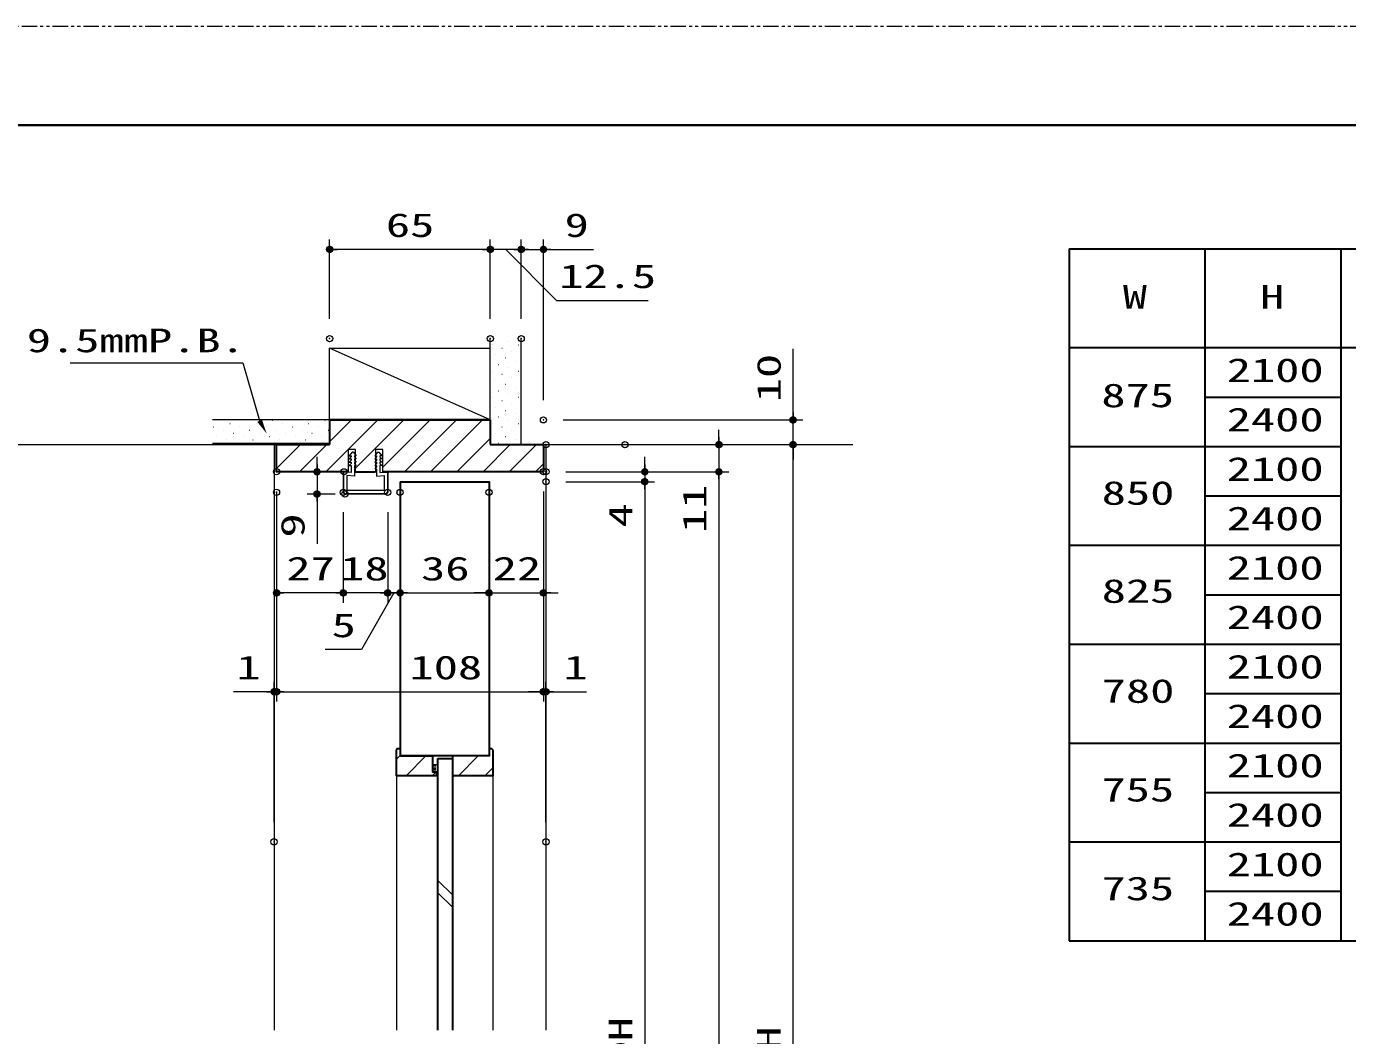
# Model space of a CAD drawing. Units: millimetres, scale not verified. Extents: x -1306 to 1306, y -607 to 607.
# Drawn here: x -780 to -245, y 186 to 594 of the extents above; entities that cross this region are included whole.
import ezdxf
from ezdxf.enums import TextEntityAlignment as Align

# ---------------------------------------------------------------- set-up
doc = ezdxf.new("R2010")
doc.units = ezdxf.units.MM
doc.header["$LTSCALE"] = 5
doc.header["$PDMODE"] = 32
doc.header["$PDSIZE"] = 2.5
doc.linetypes.add('USER1', pattern=[2.5, 1.25, -0.25, 0.25, -0.25, 0.25, -0.25])
doc.linetypes.add('USER2', pattern=[0.375, 0.25, -0.125])
for name, color, linetype, lineweight in [('0-1_線(黄)', 2, 'Continuous', 15), ('0-3_陰線', 4, 'USER1', 9), ('0-B_点線(水)', 6, 'USER2', 9), ('0-D_線(白)', 7, 'Continuous', 30), ('1-0_線(水)', 4, 'Continuous', 9), ('1-1_寸法線', 3, 'Continuous', 13), ('1-2_ハッチング', 6, 'Continuous', 9), ('1-4_DEFPOINTS', 7, 'Continuous', 5), ('1-5_0', 3, 'Continuous', 25), ('1-6_図面枠', 7, 'Continuous', 35)]:
    doc.layers.add(name, color=color, linetype=linetype, lineweight=lineweight)
doc.styles.add('ＭＳ ゴシック', font='')
doc.styles.get('ＭＳ ゴシック').set_extended_font_data('MS Gothic')

# ---------------------------------------------------------------- blocks, each defined once
blk = doc.blocks.new('_DOT')
at = {"layer": '1-5_0'}
blk.add_line((-2.5, 0), (-5, 0), dxfattribs=at)
for points in [[(0, 0), (-2.5, 0), (-2.48, 0.313)], [(0, 0), (-2.48, -0.313), (-2.5, 0)], [(0, 0), (-2.48, 0.313), (-2.421, 0.622)], [(0, 0), (-2.421, -0.622), (-2.48, -0.313)], [(0, 0), (-2.421, 0.622), (-2.324, 0.92)], [(0, 0), (-2.324, -0.92), (-2.421, -0.622)], [(0, 0), (-2.324, 0.92), (-2.191, 1.204)], [(0, 0), (-2.191, -1.204), (-2.324, -0.92)], [(0, 0), (-2.191, 1.204), (-2.023, 1.469)], [(0, 0), (-2.023, -1.469), (-2.191, -1.204)], [(0, 0), (-2.023, 1.469), (-1.822, 1.711)], [(0, 0), (-1.822, -1.711), (-2.023, -1.469)], [(0, 0), (-1.822, 1.711), (-1.594, 1.926)], [(0, 0), (-1.594, -1.926), (-1.822, -1.711)], [(0, 0), (-1.594, 1.926), (-1.34, 2.111)], [(0, 0), (-1.34, -2.111), (-1.594, -1.926)], [(0, 0), (-1.34, 2.111), (-1.064, 2.262)], [(0, 0), (-1.064, -2.262), (-1.34, -2.111)], [(0, 0), (-1.064, 2.262), (-0.773, 2.378)], [(0, 0), (-0.773, -2.378), (-1.064, -2.262)], [(0, 0), (-0.773, 2.378), (-0.468, 2.456)], [(0, 0), (-0.468, -2.456), (-0.773, -2.378)], [(0, 0), (-0.468, 2.456), (-0.157, 2.495)], [(0, 0), (-0.157, -2.495), (-0.468, -2.456)], [(0, 0), (-0.157, 2.495), (0.157, 2.495)], [(0, 0), (0.157, -2.495), (-0.157, -2.495)], [(0, 0), (0.157, 2.495), (0.468, 2.456)], [(0, 0), (0.468, 2.456), (0.773, 2.378)], [(0, 0), (0.773, 2.378), (1.064, 2.262)], [(0, 0), (1.064, 2.262), (1.34, 2.111)], [(0, 0), (1.34, 2.111), (1.594, 1.926)], [(0, 0), (1.594, 1.926), (1.822, 1.711)], [(0, 0), (1.822, 1.711), (2.023, 1.469)], [(0, 0), (2.023, 1.469), (2.191, 1.204)], [(0, 0), (2.191, 1.204), (2.324, 0.92)], [(0, 0), (2.324, 0.92), (2.421, 0.622)], [(0, 0), (2.421, 0.622), (2.48, 0.313)], [(0, 0), (2.48, 0.313), (2.5, 0)], [(0, 0), (0.468, -2.456), (0.157, -2.495)], [(0, 0), (0.773, -2.378), (0.468, -2.456)], [(0, 0), (1.064, -2.262), (0.773, -2.378)], [(0, 0), (1.34, -2.111), (1.064, -2.262)], [(0, 0), (1.594, -1.926), (1.34, -2.111)], [(0, 0), (1.822, -1.711), (1.594, -1.926)], [(0, 0), (2.023, -1.469), (1.822, -1.711)], [(0, 0), (2.191, -1.204), (2.023, -1.469)], [(0, 0), (2.324, -0.92), (2.191, -1.204)], [(0, 0), (2.421, -0.622), (2.324, -0.92)], [(0, 0), (2.48, -0.313), (2.421, -0.622)], [(0, 0), (2.5, 0), (2.48, -0.313)]]:
    blk.add_solid(points, dxfattribs=at)

msp = doc.modelspace()

# ---------------------------------------------------------------- linework, layer by layer
at = {"layer": '0-1_線(黄)'}
for p, q in [((-592.109, 434.756), (-592.109, 467.643)), ((-579.609, 424.756), (-579.609, 467.643)), ((-657.109, 434.756), (-657.109, 463.756)), ((-657.109, 463.756), (-592.109, 463.756)), ((-592.109, 434.756), (-657.109, 463.756)), ((-657.109, 434.756), (-704.545, 434.756)), ((-988.415, 424.756), (-678.609, 424.756)), ((-570.609, 424.756), (-445.433, 424.756))]:
    msp.add_line(p, q, dxfattribs=at)
at = {"layer": '0-3_陰線'}
msp.add_line((387.036, 594), (-1292.964, 594), dxfattribs=at)
at = {"layer": '0-B_点線(水)'}
for p, q in [((-615.409, 294.987), (-613.309, 294.987)), ((-615.409, 294.362), (-613.309, 294.362)), ((-615.409, 293.737), (-613.309, 293.737)), ((-615.409, 293.112), (-613.309, 293.112)), ((-615.409, 292.487), (-613.309, 292.487))]:
    msp.add_line(p, q, dxfattribs=at)
at = {"layer": '0-D_線(白)'}
for p, q in [((-357.964, 504), (-357.964, 224)), ((-357.964, 504), (297.036, 504)), ((-302.964, 504), (-302.964, 224)), ((-247.964, 504), (-247.964, 224)), ((-357.964, 464), (297.036, 464)), ((-302.964, 444), (-247.964, 444)), ((-657.109, 434.756), (-592.109, 434.756)), ((-592.109, 434.756), (-657.109, 434.756)), ((-657.109, 434.756), (-657.109, 424.756)), ((-592.109, 434.756), (-592.109, 424.756)), ((-678.609, 413.756), (-678.609, 424.756)), ((-678.609, 424.756), (-657.109, 424.756)), ((-592.109, 424.756), (-570.609, 424.756)), ((-357.964, 424), (-247.964, 424)), ((-649.609, 413.756), (-678.609, 413.756)), ((-646.609, 413.756), (-638.609, 413.756)), ((-628.609, 409.756), (-628.609, 298.759)), ((-302.964, 404), (-247.964, 404)), ((-357.964, 384), (-247.964, 384)), ((-302.964, 364), (-247.964, 364)), ((-357.964, 344), (-247.964, 344)), ((-302.964, 324), (-247.964, 324)), ((-629.609, 301.759), (-630.109, 301.259)), ((-629.609, 301.759), (-628.609, 301.759)), ((-592.609, 301.759), (-591.609, 301.759)), ((-591.109, 301.259), (-591.609, 301.759)), ((-357.964, 304), (-247.964, 304)), ((-628.609, 299.009), (-592.609, 299.009)), ((-613.309, 187.754), (-613.309, 297.759)), ((-613.309, 297.759), (-607.309, 297.759)), ((-607.309, 187.754), (-607.309, 297.759)), ((-613.909, 292.259), (-613.909, 290.759)), ((-302.964, 284), (-247.964, 284)), ((-357.964, 264), (-247.964, 264)), ((-302.964, 244), (-247.964, 244))]:
    msp.add_line(p, q, dxfattribs=at)
for points in [[(-570.609, 424.756), (-570.609, 413.756), (-635.609, 413.756)], [(-628.609, 409.756), (-592.609, 409.756), (-592.609, 298.759)], [(-613.909, 290.759), (-630.109, 290.759), (-630.109, 301.259)], [(-628.609, 301.759), (-628.609, 298.759), (-615.409, 298.759)], [(-592.609, 301.759), (-592.609, 298.759), (-607.309, 298.759)], [(-591.109, 301.259), (-591.109, 290.759), (-607.309, 290.759), (-607.309, 298.759)], [(-613.909, 292.259), (-615.409, 292.259), (-615.409, 298.759)], [(-613.909, 292.259), (-615.409, 292.259), (-615.409, 295.259)], [(-357.964, 224), (-67.964, 224), (297.036, 224)]]:
    msp.add_lwpolyline(points, dxfattribs=at)
at = {"layer": '1-0_線(水)'}
for p, q in [((-657.109, 425.256), (-704.545, 425.256)), ((-679.609, 424.756), (-679.609, 187.736)), ((-569.609, 424.756), (-569.609, 187.736)), ((-638.609, 413.756), (-646.609, 413.756)), ((-615.409, 295.259), (-613.309, 295.259)), ((-630.109, 290.759), (-630.109, 187.754)), ((-613.909, 292.259), (-613.309, 292.259)), ((-591.109, 290.759), (-591.109, 187.754)), ((-607.309, 242.406), (-613.309, 248.406)), ((-607.309, 237.406), (-613.309, 243.406))]:
    msp.add_line(p, q, dxfattribs=at)
at = {"layer": '1-1_寸法線'}
for p, q in [((-657.109, 475.643), (-657.109, 507.756)), ((-595.109, 503.756), (-654.109, 503.756)), ((-595.109, 503.756), (-598.109, 503.756)), ((-592.109, 475.643), (-592.109, 507.756)), ((-592.109, 475.643), (-592.109, 507.756)), ((-579.609, 503.756), (-592.109, 503.756)), ((-579.609, 503.756), (-592.109, 503.756)), ((-582.609, 503.756), (-585.609, 503.756)), ((-579.609, 475.643), (-579.609, 507.756)), ((-579.609, 475.643), (-579.609, 507.756)), ((-579.609, 503.756), (-570.609, 503.756)), ((-576.609, 503.756), (-573.609, 503.756)), ((-570.609, 442.756), (-570.609, 507.756)), ((-567.609, 503.756), (-550.418, 503.756)), ((-469.609, 437.756), (-469.609, 463.518)), ((-562.609, 434.756), (-465.609, 434.756)), ((-469.609, 424.756), (-469.609, 434.756)), ((-499.609, 427.756), (-499.609, 430.756)), ((-561.609, 424.756), (-495.609, 424.756)), ((-561.609, 424.756), (-465.609, 424.756)), ((-529.657, 424.756), (-465.609, 424.756)), ((-499.609, 424.756), (-499.609, 413.756)), ((-662.23, 416.755), (-662.23, 419.755)), ((-648.059, 421.756), (-649.159, 420.267)), ((-649.159, 420.267), (-648.409, 420.267)), ((-648.409, 419.767), (-649.159, 418.967)), ((-649.159, 418.967), (-648.409, 418.967)), ((-648.409, 418.467), (-649.159, 417.667)), ((-649.159, 417.667), (-648.409, 417.667)), ((-648.409, 417.167), (-649.159, 416.367)), ((-648.409, 420.267), (-648.409, 419.767)), ((-648.409, 418.967), (-648.409, 418.467)), ((-648.409, 417.667), (-648.409, 417.167)), ((-647.459, 421.755), (-648.059, 421.756)), ((-647.459, 421.755), (-646.359, 420.267)), ((-647.109, 420.267), (-647.109, 419.767)), ((-646.359, 420.267), (-647.109, 420.267)), ((-647.109, 419.767), (-646.359, 418.967)), ((-647.109, 418.967), (-647.109, 418.467)), ((-646.359, 418.967), (-647.109, 418.967)), ((-647.109, 418.467), (-646.359, 417.667)), ((-647.109, 417.667), (-647.109, 417.167)), ((-646.359, 417.667), (-647.109, 417.667)), ((-647.109, 417.167), (-646.359, 416.367)), ((-637.759, 421.755), (-638.859, 420.267)), ((-638.859, 420.267), (-638.109, 420.267)), ((-638.109, 419.767), (-638.859, 418.967)), ((-638.859, 418.967), (-638.109, 418.967)), ((-638.109, 418.467), (-638.859, 417.667)), ((-638.859, 417.667), (-638.109, 417.667)), ((-638.109, 417.167), (-638.859, 416.367)), ((-638.109, 420.267), (-638.109, 419.767)), ((-638.109, 418.967), (-638.109, 418.467)), ((-638.109, 417.667), (-638.109, 417.167)), ((-637.759, 421.755), (-637.159, 421.756)), ((-637.159, 421.756), (-636.059, 420.267)), ((-636.809, 420.267), (-636.809, 419.767)), ((-636.059, 420.267), (-636.809, 420.267)), ((-636.809, 419.767), (-636.059, 418.967)), ((-636.809, 418.967), (-636.809, 418.467)), ((-636.059, 418.967), (-636.809, 418.967)), ((-636.809, 418.467), (-636.059, 417.667)), ((-636.809, 417.667), (-636.809, 417.167)), ((-636.059, 417.667), (-636.809, 417.667)), ((-636.809, 417.167), (-636.059, 416.367)), ((-529.609, 416.756), (-529.609, 419.756)), ((-469.609, -52.244), (-469.609, 421.756)), ((-469.609, 421.756), (-469.609, 418.756)), ((-655.297, 413.755), (-666.23, 413.755)), ((-662.23, 413.755), (-662.23, 404.755)), ((-651.609, 413.456), (-651.609, 405.455)), ((-651.459, 413.456), (-651.459, 405.455)), ((-648.409, 413.449), (-651.303, 413.606)), ((-649.807, 413.696), (-651.297, 413.755)), ((-647.109, 412.045), (-650.109, 412.207)), ((-650.109, 412.207), (-650.109, 406.255)), ((-649.159, 416.367), (-648.409, 416.367)), ((-648.409, 416.367), (-648.409, 413.45)), ((-647.109, 416.367), (-647.109, 415.58)), ((-646.359, 416.367), (-647.109, 416.367)), ((-646.454, 414.763), (-647.109, 415.58)), ((-647.109, 414.763), (-647.109, 412.04)), ((-647.101, 414.763), (-646.454, 414.763)), ((-646.609, 413.756), (-646.609, 414.006)), ((-638.859, 416.367), (-638.109, 416.367)), ((-638.763, 414.763), (-638.109, 415.58)), ((-638.116, 414.763), (-638.763, 414.763)), ((-638.609, 413.756), (-638.609, 414.006)), ((-638.109, 416.367), (-638.109, 415.58)), ((-638.109, 414.763), (-638.109, 412.04)), ((-638.109, 412.04), (-635.109, 412.207)), ((-636.809, 416.367), (-636.809, 413.45)), ((-636.059, 416.367), (-636.809, 416.367)), ((-636.809, 413.45), (-633.915, 413.606)), ((-635.411, 413.696), (-633.921, 413.755)), ((-633.759, 413.456), (-633.759, 405.455)), ((-633.609, 413.456), (-633.609, 405.455)), ((-561.609, 413.756), (-495.609, 413.756)), ((-561.609, 413.756), (-525.609, 413.756)), ((-561.609, 413.756), (-495.609, 413.756)), ((-529.609, 413.756), (-529.609, 409.756)), ((-561.609, 409.756), (-525.609, 409.756)), ((-561.609, 409.756), (-525.609, 409.756)), ((-529.609, 406.756), (-529.609, 388.613)), ((-529.609, 406.756), (-529.609, -39.244)), ((-499.609, 410.756), (-499.609, 387.851)), ((-499.609, 410.756), (-499.609, -52.244)), ((-678.609, 405.756), (-678.609, 320.755)), ((-678.609, 405.756), (-678.609, 320.755)), ((-654.909, 404.755), (-666.23, 404.755)), ((-662.23, 401.755), (-662.23, 384.565)), ((-634.309, 404.905), (-650.909, 404.905)), ((-634.309, 404.755), (-650.909, 404.755)), ((-570.609, 405.756), (-570.609, 360.755)), ((-570.609, 405.756), (-570.609, 320.755)), ((-570.609, 405.756), (-570.609, 320.755)), ((-678.609, 397.455), (-678.609, 360.755)), ((-651.609, 397.455), (-651.609, 360.755)), ((-651.609, 397.455), (-651.609, 360.755)), ((-633.609, 397.455), (-633.609, 360.755)), ((-633.609, 397.455), (-633.609, 360.755)), ((-628.609, 397.455), (-628.609, 360.755)), ((-628.609, 397.455), (-628.609, 360.755)), ((-592.609, 397.455), (-592.609, 360.755)), ((-592.609, 397.455), (-592.609, 360.755)), ((-654.609, 364.755), (-675.609, 364.755)), ((-654.609, 364.755), (-657.609, 364.755)), ((-633.609, 364.755), (-651.609, 364.755)), ((-636.609, 364.755), (-639.609, 364.755)), ((-628.609, 364.755), (-633.609, 364.755)), ((-628.609, 364.755), (-633.609, 364.755)), ((-630.609, 364.755), (-627.609, 364.755)), ((-625.609, 364.755), (-595.609, 364.755)), ((-625.609, 364.755), (-622.609, 364.755)), ((-595.609, 364.755), (-598.609, 364.755)), ((-592.609, 364.755), (-570.609, 364.755)), ((-567.609, 364.755), (-564.609, 364.755)), ((-679.609, 272.005), (-679.609, 328.755)), ((-569.609, 272.005), (-569.609, 328.755)), ((-682.609, 324.755), (-695.99, 324.755)), ((-678.609, 324.755), (-679.609, 324.755)), ((-675.609, 324.755), (-573.609, 324.755)), ((-675.609, 324.755), (-672.609, 324.755)), ((-573.609, 324.755), (-576.609, 324.755)), ((-570.609, 324.755), (-569.609, 324.755)), ((-566.609, 324.755), (-553.228, 324.755))]:
    msp.add_line(p, q, dxfattribs=at)
for points in [[(-585.859, 503.756), (-565.349, 483.076), (-528.301, 483.076)], [(-762.111, 457.861), (-692.244, 457.861), (-685.471, 434.469)], [(-646.609, 413.756), (-646.609, 422.756), (-649.609, 422.756), (-649.609, 413.756)], [(-635.609, 413.756), (-635.609, 422.756), (-638.609, 422.756), (-638.609, 413.756)], [(-635.109, 412.207), (-635.109, 406.255), (-650.109, 406.255)], [(-631.109, 364.755), (-644.234, 341.788), (-658.901, 341.788)]]:
    msp.add_lwpolyline(points, dxfattribs=at)
for centre, radius, start, end in [((-651.309, 413.456), 0.3, 87.72528, 180), ((-651.309, 413.456), 0.15, 87.72528, 180), ((-633.909, 413.456), 0.3, 0, 92.27472), ((-633.909, 413.456), 0.15, 0, 92.27472), ((-650.909, 405.455), 0.7, 180, 270), ((-650.909, 405.455), 0.55, 180, 270), ((-634.309, 405.455), 0.55, 270, 0), ((-634.309, 405.455), 0.7, 270, 0)]:
    msp.add_arc(centre, radius, start, end, dxfattribs=at)
msp.add_solid([(-682.595, 429.202), (-686.385, 433.969), (-684.556, 434.968)], dxfattribs=at)
at = {"layer": '1-2_ハッチング'}
for p, q in [((-591.381, 465.136), (-591.331, 465.136)), ((-584.752, 466.462), (-584.702, 466.462)), ((-580.775, 465.136), (-580.725, 465.136)), ((-590.056, 461.159), (-590.006, 461.159)), ((-587.404, 463.811), (-587.354, 463.811)), ((-586.078, 459.833), (-586.028, 459.833)), ((-583.427, 462.485), (-583.377, 462.485)), ((-591.381, 454.53), (-591.331, 454.53)), ((-588.73, 457.181), (-588.68, 457.181)), ((-584.752, 455.856), (-584.702, 455.856)), ((-582.101, 458.507), (-582.051, 458.507)), ((-580.775, 454.53), (-580.725, 454.53)), ((-590.056, 450.552), (-590.006, 450.552)), ((-587.404, 453.204), (-587.354, 453.204)), ((-586.078, 449.227), (-586.028, 449.227)), ((-583.427, 451.878), (-583.377, 451.878)), ((-591.381, 443.923), (-591.331, 443.923)), ((-588.73, 446.575), (-588.68, 446.575)), ((-584.752, 445.249), (-584.702, 445.249)), ((-582.101, 447.901), (-582.051, 447.901)), ((-580.775, 443.923), (-580.725, 443.923)), ((-590.056, 439.946), (-590.006, 439.946)), ((-587.404, 442.597), (-587.354, 442.597)), ((-586.078, 438.62), (-586.028, 438.62)), ((-583.427, 441.272), (-583.377, 441.272)), ((-701.425, 434.642), (-701.375, 434.642)), ((-697.447, 433.317), (-697.397, 433.317)), ((-690.818, 434.642), (-690.768, 434.642)), ((-686.841, 433.317), (-686.791, 433.317)), ((-680.212, 434.642), (-680.162, 434.642)), ((-676.234, 433.317), (-676.184, 433.317)), ((-669.605, 434.642), (-669.555, 434.642)), ((-665.628, 433.317), (-665.578, 433.317)), ((-658.999, 434.642), (-658.949, 434.642)), ((-658.672, 413.756), (-637.672, 434.756)), ((-657.109, 425.926), (-648.279, 434.756)), ((-646.609, 415.212), (-627.066, 434.756)), ((-635.609, 415.606), (-616.459, 434.756)), ((-626.852, 413.756), (-605.852, 434.756)), ((-616.246, 413.756), (-595.246, 434.756)), ((-591.381, 433.317), (-591.331, 433.317)), ((-588.73, 435.968), (-588.68, 435.968)), ((-584.752, 434.642), (-584.702, 434.642)), ((-582.101, 437.294), (-582.051, 437.294)), ((-580.775, 433.317), (-580.725, 433.317)), ((-704.077, 431.991), (-704.027, 431.991)), ((-702.751, 428.013), (-702.701, 428.013)), ((-700.099, 430.665), (-700.049, 430.665)), ((-696.122, 429.339), (-696.072, 429.339)), ((-693.47, 431.991), (-693.42, 431.991)), ((-692.144, 428.013), (-692.094, 428.013)), ((-689.493, 430.665), (-689.443, 430.665)), ((-685.515, 429.339), (-685.465, 429.339)), ((-682.863, 431.991), (-682.813, 431.991)), ((-681.538, 428.013), (-681.488, 428.013)), ((-678.886, 430.665), (-678.836, 430.665)), ((-674.908, 429.339), (-674.858, 429.339)), ((-672.257, 431.991), (-672.207, 431.991)), ((-670.931, 428.013), (-670.881, 428.013)), ((-668.279, 430.665), (-668.229, 430.665)), ((-664.302, 429.339), (-664.252, 429.339)), ((-661.65, 431.991), (-661.6, 431.991)), ((-660.324, 428.013), (-660.274, 428.013)), ((-657.673, 430.665), (-657.623, 430.665)), ((-590.056, 429.339), (-590.006, 429.339)), ((-587.404, 431.991), (-587.354, 431.991)), ((-586.078, 428.013), (-586.028, 428.013)), ((-583.427, 430.665), (-583.377, 430.665)), ((-698.773, 426.687), (-698.723, 426.687)), ((-694.796, 425.362), (-694.746, 425.362)), ((-688.167, 426.687), (-688.117, 426.687)), ((-684.189, 425.362), (-684.139, 425.362)), ((-678.609, 415.032), (-668.885, 424.756)), ((-677.56, 426.687), (-677.51, 426.687)), ((-673.583, 425.362), (-673.533, 425.362)), ((-669.279, 413.756), (-658.279, 424.756)), ((-666.954, 426.687), (-666.904, 426.687)), ((-662.976, 425.362), (-662.926, 425.362)), ((-605.639, 413.756), (-592.109, 427.286)), ((-595.033, 413.756), (-584.033, 424.756)), ((-588.73, 425.362), (-588.68, 425.362)), ((-584.426, 413.756), (-573.426, 424.756)), ((-582.101, 426.687), (-582.051, 426.687)), ((-573.819, 413.756), (-570.609, 416.966)), ((-630.109, 297.43), (-628.609, 298.93)), ((-626.174, 290.759), (-618.174, 298.759)), ((-604.96, 290.759), (-596.96, 298.759)), ((-615.567, 290.759), (-614.109, 292.217)), ((-594.354, 290.759), (-591.109, 294.003))]:
    msp.add_line(p, q, dxfattribs=at)
at = {"layer": '1-4_DEFPOINTS'}
for p in [(-657.109, 503.756), (-592.109, 503.756), (-579.609, 503.756), (-657.109, 467.643), (-592.109, 467.643), (-579.609, 467.643), (-570.609, 434.756), (-570.609, 434.756), (-469.609, 434.756), (-569.609, 424.756), (-537.657, 424.756), (-499.609, 424.756), (-469.609, 424.756), (-678.609, 413.756), (-678.609, 413.756), (-651.297, 413.755), (-570.609, 413.756), (-569.609, 413.756), (-678.609, 405.455), (-651.609, 405.455), (-651.609, 405.455), (-633.609, 405.455), (-628.609, 405.455), (-592.609, 405.455), (-569.609, 409.756), (-529.609, 409.756), (-662.23, 404.755), (-650.909, 404.755), (-678.609, 364.755), (-651.609, 364.755), (-633.609, 364.755), (-592.609, 364.755), (-570.609, 364.755), (-678.609, 324.755), (-570.609, 324.755), (-569.609, 324.755), (-679.609, 264.005), (-569.609, 264.005)]:
    msp.add_point(p, dxfattribs=at)
at = {"layer": '1-6_図面枠'}
msp.add_lwpolyline([(-1252.964, -554), (347.036, -554), (347.036, 554), (-1252.964, 554)], close=True, dxfattribs=at)

# ---------------------------------------------------------------- block references
at = {"layer": '1-1_寸法線', "xscale": 0.6, "yscale": 0.6}
for p, rotation in [((-657.109, 503.756), 180), ((-579.609, 503.756), 180), ((-570.609, 503.756), 180), ((-469.609, 434.756), 270), ((-499.609, 424.756), 270), ((-469.609, 424.756), 90), ((-469.609, 424.756), 90), ((-662.23, 413.755), 270), ((-529.609, 413.756), 270), ((-499.609, 413.756), 90), ((-499.609, 413.756), 90), ((-529.609, 409.756), 90), ((-529.609, 409.756), 90), ((-662.23, 404.755), 90), ((-678.609, 364.755), 180), ((-633.609, 364.755), 180), ((-628.609, 364.755), 180), ((-628.609, 364.755), 180), ((-570.609, 364.755), 180), ((-678.609, 324.755), 180), ((-678.609, 324.755), 180), ((-569.609, 324.755), 180)]:
    msp.add_blockref('_DOT', p, dxfattribs=dict(at, rotation=rotation))
for p in [(-592.109, 503.756), (-592.109, 503.756), (-579.609, 503.756), (-651.609, 364.755), (-651.609, 364.755), (-633.609, 364.755), (-592.609, 364.755), (-592.609, 364.755), (-679.609, 324.755), (-570.609, 324.755), (-570.609, 324.755)]:
    msp.add_blockref('_DOT', p, dxfattribs=at)

# ---------------------------------------------------------------- texts
at = {"layer": '0-1_線(黄)', "style": 'ＭＳ ゴシック', "width": 1.5}
for s, p in [('W', (-336.183, 476.91)), ('H', (-280.645, 476.91)), ('2100', (-294.141, 447.218)), ('875', (-344.86, 437.013)), ('2400', (-294.141, 427.218)), ('2100', (-294.141, 407.218)), ('850', (-344.718, 397.52)), ('2400', (-294.141, 387.218)), ('2100', (-294.141, 367.218)), ('825', (-344.718, 357.854)), ('2400', (-294.141, 347.218)), ('2100', (-294.141, 327.218)), ('780', (-344.718, 317.38)), ('2400', (-294.141, 307.218)), ('2100', (-294.141, 287.218)), ('755', (-344.812, 277.443)), ('2400', (-294.141, 267.218)), ('2100', (-294.141, 247.218)), ('735', (-344.812, 237.477)), ('2400', (-294.141, 227.218))]:
    msp.add_text(s, height=9.604, dxfattribs=at).set_placement(p, align=Align.BOTTOM_LEFT)
at = {"layer": '1-1_寸法線', "style": 'ＭＳ ゴシック', "width": 1.5}
for s, p in [('65', (-634.371, 505.905)), ('9', (-562.037, 505.905)), ('12.5', (-564.206, 485.225)), ('9.5mmP.B.', (-779.644, 459.259)), ('27', (-674.633, 366.905)), ('18', (-652.847, 366.905)), ('36', (-620.133, 366.905)), ('22', (-591.133, 366.905)), ('5', (-656.329, 343.938)), ('1', (-694.847, 326.905)), ('108', (-624.795, 326.905)), ('1', (-562.466, 326.905))]:
    msp.add_text(s, height=9.604, dxfattribs=at).set_placement(p, align=Align.BOTTOM_LEFT)
for s, p in [('10', (-471.758, 441.899)), ('11', (-501.758, 388.994)), ('9', (-664.38, 387.136)), ('4', (-531.758, 391.184)), ('DH', (-531.758, 173.518)), ('H', (-471.758, 179.518))]:
    msp.add_text(s, height=9.604, rotation=90, dxfattribs=at).set_placement(p, align=Align.BOTTOM_LEFT)

doc.saveas('drawing.dxf')
